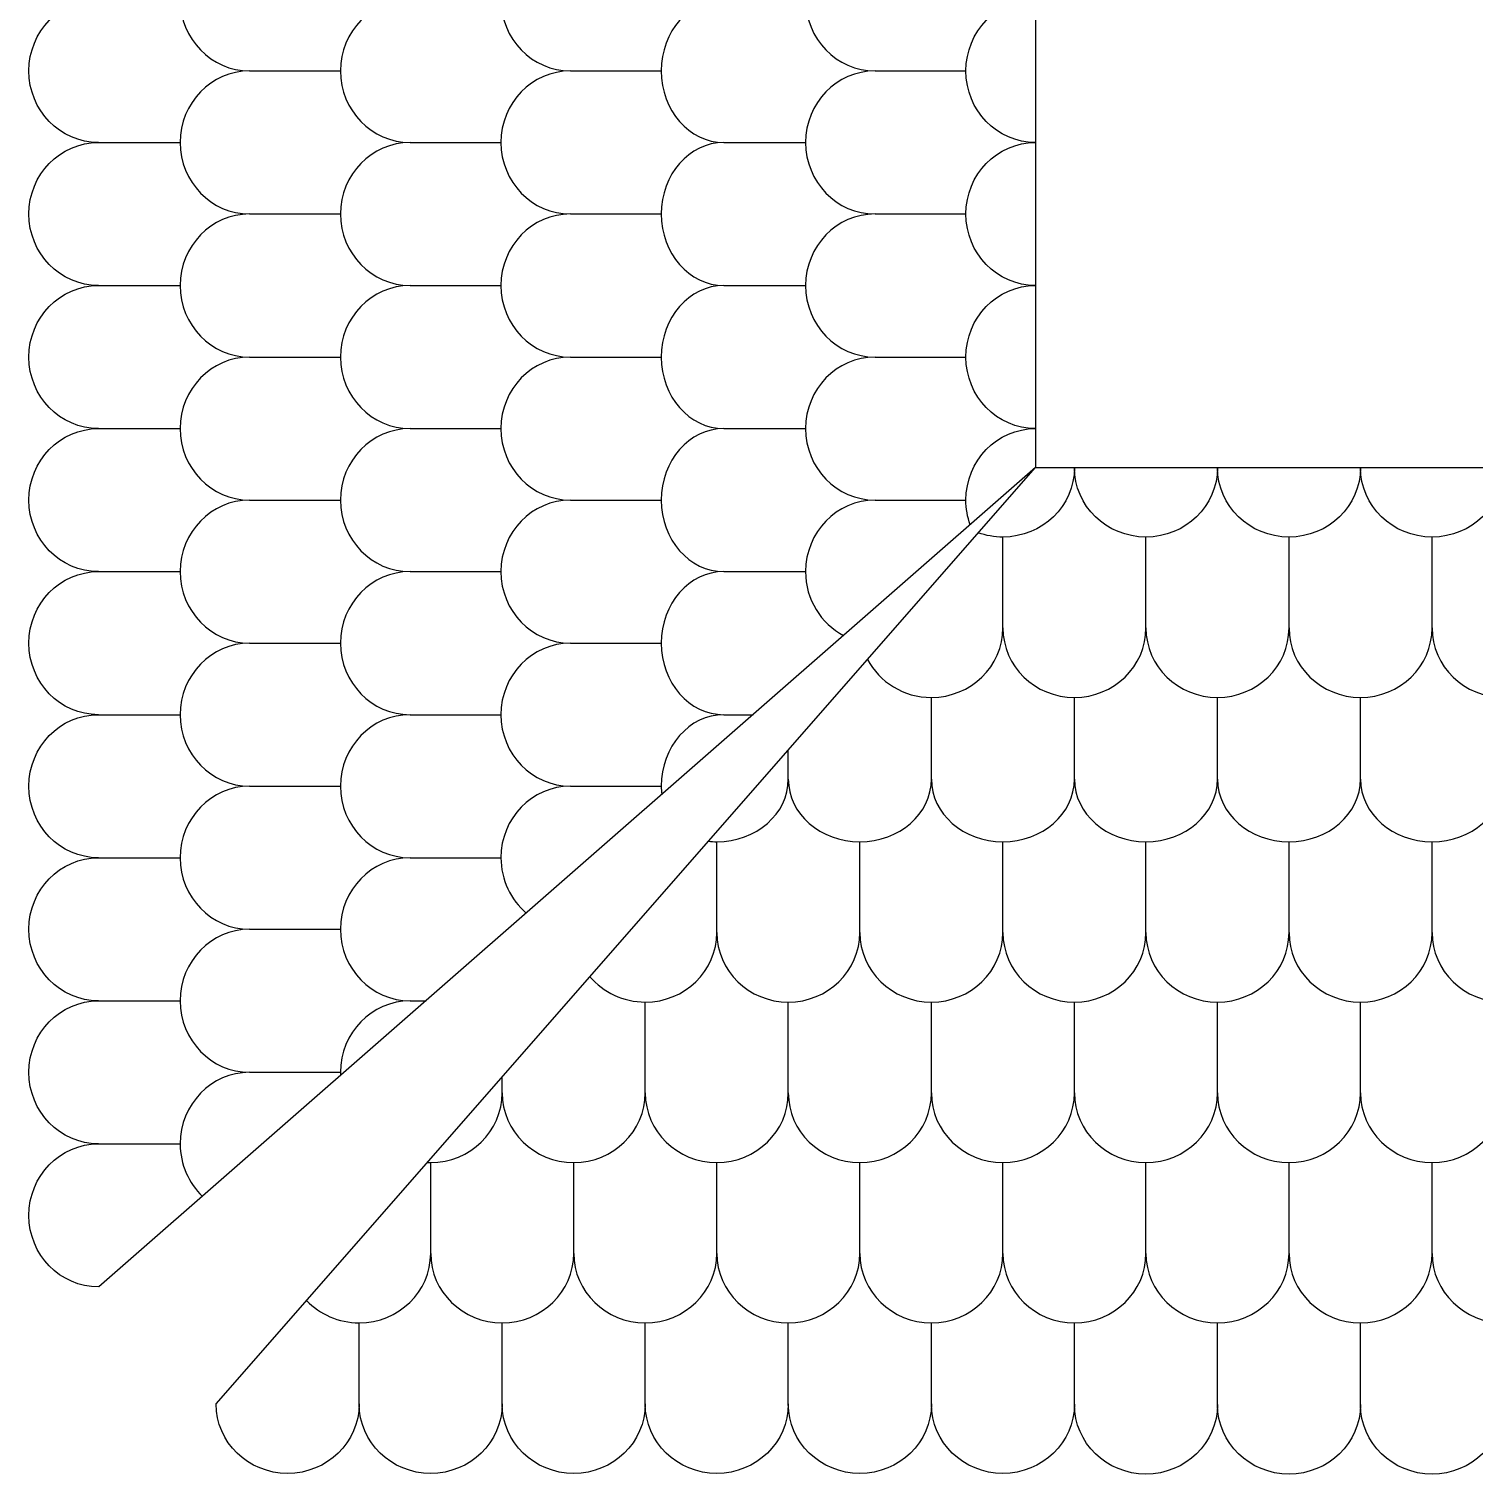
# Model space of a CAD drawing. Header units: centimetres. Extents: x -67.6 to -19.4, y -15.9 to 27.8.
# Drawn here: x -49.65 to -43.48, y 12.07 to 18.25 of the extents above; entities that cross this region are included whole.
import ezdxf

# ---------------------------------------------------------------- set-up
doc = ezdxf.new("R2010")
doc.units = ezdxf.units.CM
doc.header["$MEASUREMENT"] = 0
doc.layers.add('Layer 1', color=7, linetype='Continuous')

msp = doc.modelspace()

# ---------------------------------------------------------------- linework, layer by layer
at = {"layer": 'Layer 1', "color": 250, "lineweight": 25}
for points in [[(-49.35622, 12.87237), (-49.35622, 12.87237), (-45.3548, 16.37237), (-45.3548, 16.37237), (-45.3548, 16.37237), (-45.3548, 20.37237), (-45.3548, 20.37237), (-45.3548, 20.37237), (-49.3548, 23.87237), (-49.3548, 23.87237), (-49.51873, 23.87237), (-49.65164, 23.73558), (-49.65164, 23.56682), (-49.65164, 23.39806), (-49.51873, 23.26126), (-49.3548, 23.26126), (-49.51873, 23.26126), (-49.65164, 23.12446), (-49.65164, 22.95571), (-49.65164, 22.78695), (-49.51873, 22.65015), (-49.3548, 22.65015), (-49.51873, 22.65015), (-49.65164, 22.51335), (-49.65164, 22.34459), (-49.65164, 22.17584), (-49.51873, 22.03904), (-49.3548, 22.03904), (-49.51873, 22.03904), (-49.65164, 21.90224), (-49.65164, 21.73348), (-49.65164, 21.56473), (-49.51873, 21.42793), (-49.3548, 21.42793), (-49.51873, 21.42793), (-49.65164, 21.29113), (-49.65164, 21.12237), (-49.65164, 20.95361), (-49.51873, 20.81682), (-49.3548, 20.81682), (-49.51873, 20.81682), (-49.65164, 20.68002), (-49.65164, 20.51126), (-49.65164, 20.3425), (-49.51873, 20.20571), (-49.35622, 20.2057), (-49.52158, 20.2057), (-49.65449, 20.06891), (-49.65449, 19.90015), (-49.65449, 19.73139), (-49.52158, 19.59459), (-49.35765, 19.59459), (-49.52158, 19.59459), (-49.65449, 19.45779), (-49.65449, 19.28904), (-49.65449, 19.12028), (-49.52158, 18.98348), (-49.35765, 18.98348), (-49.52158, 18.98348), (-49.65449, 18.84668), (-49.65449, 18.67792), (-49.65449, 18.50917), (-49.52158, 18.37237), (-49.35765, 18.37237), (-49.52158, 18.37237), (-49.65449, 18.23557), (-49.65449, 18.06681), (-49.65449, 17.89806), (-49.52158, 17.76126), (-49.35765, 17.76126), (-49.52158, 17.76126), (-49.65449, 17.62446), (-49.65449, 17.4557), (-49.65449, 17.28694), (-49.52158, 17.15015), (-49.35765, 17.15015), (-49.52158, 17.15015), (-49.65449, 17.01335), (-49.65449, 16.84459), (-49.65449, 16.67583), (-49.52158, 16.53904), (-49.35765, 16.53904), (-49.52158, 16.53904), (-49.65449, 16.40225), (-49.65449, 16.23349), (-49.65449, 16.06473), (-49.52158, 15.92793), (-49.35765, 15.92793), (-49.52158, 15.92793), (-49.65449, 15.79113), (-49.65449, 15.62238), (-49.65449, 15.45362), (-49.52158, 15.31682), (-49.35765, 15.31682), (-49.52158, 15.31682), (-49.65449, 15.18002), (-49.65449, 15.01126), (-49.65449, 14.84251), (-49.52158, 14.70571), (-49.35765, 14.70571), (-49.52158, 14.70571), (-49.65449, 14.56891), (-49.65449, 14.40015), (-49.65449, 14.2314), (-49.52158, 14.0946), (-49.35765, 14.0946), (-49.52158, 14.0946), (-49.65449, 13.9578), (-49.65449, 13.78904), (-49.65449, 13.62028), (-49.52158, 13.48349), (-49.35765, 13.48349), (-49.52158, 13.48349), (-49.65449, 13.34669), (-49.65449, 13.17793), (-49.65449, 13.00917), (-49.52158, 12.87238), (-49.35622, 12.87237)], [(-37.8548, 12.37095), (-37.8548, 12.37095), (-41.3548, 16.37237), (-41.3548, 16.37237), (-41.3548, 16.37237), (-45.3548, 16.37237), (-45.3548, 16.37237), (-45.3548, 16.37237), (-48.8548, 12.37237), (-48.8548, 12.37237), (-48.8548, 12.20844), (-48.71801, 12.07553), (-48.54925, 12.07553), (-48.38049, 12.07553), (-48.24369, 12.20844), (-48.24369, 12.37237), (-48.24369, 12.20844), (-48.10689, 12.07553), (-47.93814, 12.07553), (-47.76938, 12.07553), (-47.63258, 12.20844), (-47.63258, 12.37237), (-47.63258, 12.20844), (-47.49578, 12.07553), (-47.32702, 12.07553), (-47.15827, 12.07553), (-47.02147, 12.20844), (-47.02147, 12.37237), (-47.02147, 12.20844), (-46.88467, 12.07553), (-46.71591, 12.07553), (-46.54716, 12.07553), (-46.41036, 12.20844), (-46.41036, 12.37237), (-46.41036, 12.20844), (-46.27356, 12.07553), (-46.1048, 12.07553), (-45.93604, 12.07553), (-45.79925, 12.20844), (-45.79925, 12.37237), (-45.79925, 12.20844), (-45.66245, 12.07553), (-45.49369, 12.07553), (-45.32493, 12.07553), (-45.18814, 12.20844), (-45.18813, 12.37095), (-45.18813, 12.20559), (-45.05134, 12.07268), (-44.88258, 12.07268), (-44.71382, 12.07268), (-44.57702, 12.20559), (-44.57702, 12.36952), (-44.57702, 12.20559), (-44.44022, 12.07268), (-44.27147, 12.07268), (-44.10271, 12.07268), (-43.96591, 12.20559), (-43.96591, 12.36952), (-43.96591, 12.20559), (-43.82911, 12.07268), (-43.66035, 12.07268), (-43.4916, 12.07268), (-43.3548, 12.20559), (-43.3548, 12.36952), (-43.3548, 12.20559), (-43.218, 12.07268), (-43.04924, 12.07268), (-42.88049, 12.07268), (-42.74369, 12.20559), (-42.74369, 12.36952), (-42.74369, 12.20559), (-42.60689, 12.07268), (-42.43813, 12.07268), (-42.26937, 12.07268), (-42.13258, 12.20559), (-42.13258, 12.36952), (-42.13258, 12.20559), (-41.99578, 12.07268), (-41.82702, 12.07268), (-41.65826, 12.07268), (-41.52147, 12.20559), (-41.52147, 12.36952), (-41.52147, 12.20559), (-41.38468, 12.07268), (-41.21592, 12.07268), (-41.04716, 12.07268), (-40.91036, 12.20559), (-40.91036, 12.36952), (-40.91036, 12.20559), (-40.77356, 12.07268), (-40.60481, 12.07268), (-40.43605, 12.07268), (-40.29925, 12.20559), (-40.29925, 12.36952), (-40.29925, 12.20559), (-40.16245, 12.07268), (-39.99369, 12.07268), (-39.82494, 12.07268), (-39.68814, 12.20559), (-39.68814, 12.36952), (-39.68814, 12.20559), (-39.55134, 12.07268), (-39.38258, 12.07268), (-39.21383, 12.07268), (-39.07703, 12.20559), (-39.07703, 12.36952), (-39.07703, 12.20559), (-38.94023, 12.07268), (-38.77147, 12.07268), (-38.60271, 12.07268), (-38.46592, 12.20559), (-38.46592, 12.36952), (-38.46592, 12.20559), (-38.32912, 12.07268), (-38.16036, 12.07268), (-37.9916, 12.07268), (-37.85481, 12.20559), (-37.8548, 12.37095)]]:
    msp.add_open_spline(points, degree=3, knots=[0, 0, 0, 0, 0.025641, 0.025641, 0.025641, 0.0512821, 0.0512821, 0.0512821, 0.0769231, 0.0769231, 0.0769231, 0.1025641, 0.1025641, 0.1025641, 0.1282051, 0.1282051, 0.1282051, 0.1538462, 0.1538462, 0.1538462, 0.1794872, 0.1794872, 0.1794872, 0.2051282, 0.2051282, 0.2051282, 0.2307692, 0.2307692, 0.2307692, 0.2564103, 0.2564103, 0.2564103, 0.2820513, 0.2820513, 0.2820513, 0.3076923, 0.3076923, 0.3076923, 0.3333333, 0.3333333, 0.3333333, 0.3589744, 0.3589744, 0.3589744, 0.3846154, 0.3846154, 0.3846154, 0.4102564, 0.4102564, 0.4102564, 0.4358974, 0.4358974, 0.4358974, 0.4615385, 0.4615385, 0.4615385, 0.4871795, 0.4871795, 0.4871795, 0.5128205, 0.5128205, 0.5128205, 0.5384615, 0.5384615, 0.5384615, 0.5641026, 0.5641026, 0.5641026, 0.5897436, 0.5897436, 0.5897436, 0.6153846, 0.6153846, 0.6153846, 0.6410256, 0.6410256, 0.6410256, 0.6666667, 0.6666667, 0.6666667, 0.6923077, 0.6923077, 0.6923077, 0.7179487, 0.7179487, 0.7179487, 0.7435897, 0.7435897, 0.7435897, 0.7692308, 0.7692308, 0.7692308, 0.7948718, 0.7948718, 0.7948718, 0.8205128, 0.8205128, 0.8205128, 0.8461538, 0.8461538, 0.8461538, 0.8717949, 0.8717949, 0.8717949, 0.8974359, 0.8974359, 0.8974359, 0.9230769, 0.9230769, 0.9230769, 0.9487179, 0.9487179, 0.9487179, 0.974359, 0.974359, 0.974359, 1, 1, 1, 1], dxfattribs=at)
at = {"layer": 'Layer 1', "color": 240, "lineweight": 25}
for points, knots in [([(-48.71152, 18.67792), (-48.87546, 18.67792), (-49.00836, 18.54113), (-49.00836, 18.37237), (-49.00836, 18.20361), (-48.87546, 18.06681), (-48.71152, 18.06681), (-48.71152, 18.06681), (-48.32326, 18.06681), (-48.32326, 18.06681)], [0, 0, 0, 0, 0.3333333, 0.3333333, 0.3333333, 0.6666667, 0.6666667, 0.6666667, 1, 1, 1, 1]), ([(-47.34133, 18.67792), (-47.50526, 18.67792), (-47.63816, 18.54113), (-47.63816, 18.37237), (-47.63816, 18.20361), (-47.50526, 18.06681), (-47.34133, 18.06681), (-47.34133, 18.06681), (-46.95307, 18.06681), (-46.95307, 18.06681)], [0, 0, 0, 0, 0.3333333, 0.3333333, 0.3333333, 0.6666667, 0.6666667, 0.6666667, 1, 1, 1, 1]), ([(-46.0399, 18.67792), (-46.20383, 18.67792), (-46.33673, 18.54113), (-46.33673, 18.37237), (-46.33673, 18.20361), (-46.20383, 18.06681), (-46.0399, 18.06681), (-46.0399, 18.06681), (-45.65164, 18.06681), (-45.65164, 18.06681)], [0, 0, 0, 0, 0.3333333, 0.3333333, 0.3333333, 0.6666667, 0.6666667, 0.6666667, 1, 1, 1, 1]), ([(-48.02642, 18.37237), (-48.19036, 18.37237), (-48.32326, 18.23557), (-48.32326, 18.06681), (-48.32326, 17.89806), (-48.19036, 17.76126), (-48.02642, 17.76126), (-48.02642, 17.76126), (-47.63816, 17.76126), (-47.63816, 17.76126)], [0, 0, 0, 0, 0.3333333, 0.3333333, 0.3333333, 0.6666667, 0.6666667, 0.6666667, 1, 1, 1, 1]), ([(-46.68602, 18.37237), (-46.8335, 18.37237), (-46.95307, 18.23557), (-46.95307, 18.06681), (-46.95307, 17.89805), (-46.8335, 17.76126), (-46.68602, 17.76126), (-46.68602, 17.76126), (-46.33673, 17.76126), (-46.33673, 17.76126)], [0, 0, 0, 0, 0.3333333, 0.3333333, 0.3333333, 0.6666667, 0.6666667, 0.6666667, 1, 1, 1, 1]), ([(-45.3548, 17.76126), (-45.51873, 17.76126), (-45.65164, 17.89806), (-45.65164, 18.06681), (-45.65164, 18.23557), (-45.51873, 18.37237), (-45.3548, 18.37237)], [0, 0, 0, 0, 0.5, 0.5, 0.5, 1, 1, 1, 1]), ([(-48.71152, 18.06681), (-48.87546, 18.06681), (-49.00836, 17.93002), (-49.00836, 17.76126), (-49.00836, 17.5925), (-48.87546, 17.4557), (-48.71152, 17.4557), (-48.71152, 17.4557), (-48.32326, 17.4557), (-48.32326, 17.4557)], [0, 0, 0, 0, 0.3333333, 0.3333333, 0.3333333, 0.6666667, 0.6666667, 0.6666667, 1, 1, 1, 1]), ([(-47.34133, 18.06681), (-47.50526, 18.06681), (-47.63816, 17.93002), (-47.63816, 17.76126), (-47.63816, 17.5925), (-47.50526, 17.4557), (-47.34133, 17.4557), (-47.34133, 17.4557), (-46.95307, 17.4557), (-46.95307, 17.4557)], [0, 0, 0, 0, 0.3333333, 0.3333333, 0.3333333, 0.6666667, 0.6666667, 0.6666667, 1, 1, 1, 1]), ([(-46.0399, 18.06681), (-46.20383, 18.06681), (-46.33673, 17.93002), (-46.33673, 17.76126), (-46.33673, 17.5925), (-46.20383, 17.4557), (-46.0399, 17.4557), (-46.0399, 17.4557), (-45.65164, 17.4557), (-45.65164, 17.4557)], [0, 0, 0, 0, 0.3333333, 0.3333333, 0.3333333, 0.6666667, 0.6666667, 0.6666667, 1, 1, 1, 1]), ([(-48.02642, 17.76126), (-48.19036, 17.76126), (-48.32326, 17.62446), (-48.32326, 17.4557), (-48.32326, 17.28694), (-48.19036, 17.15015), (-48.02642, 17.15015), (-48.02642, 17.15015), (-47.63816, 17.15015), (-47.63816, 17.15015)], [0, 0, 0, 0, 0.3333333, 0.3333333, 0.3333333, 0.6666667, 0.6666667, 0.6666667, 1, 1, 1, 1]), ([(-46.68602, 17.76126), (-46.8335, 17.76126), (-46.95307, 17.62446), (-46.95307, 17.4557), (-46.95307, 17.28694), (-46.8335, 17.15015), (-46.68602, 17.15015), (-46.68602, 17.15015), (-46.33673, 17.15015), (-46.33673, 17.15015)], [0, 0, 0, 0, 0.3333333, 0.3333333, 0.3333333, 0.6666667, 0.6666667, 0.6666667, 1, 1, 1, 1]), ([(-45.3548, 17.15015), (-45.51873, 17.15015), (-45.65164, 17.28694), (-45.65164, 17.4557), (-45.65164, 17.62446), (-45.51873, 17.76126), (-45.3548, 17.76126)], [0, 0, 0, 0, 0.5, 0.5, 0.5, 1, 1, 1, 1]), ([(-48.71152, 17.4557), (-48.87546, 17.4557), (-49.00836, 17.31891), (-49.00836, 17.15015), (-49.00836, 16.98139), (-48.87546, 16.84459), (-48.71152, 16.84459), (-48.71152, 16.84459), (-48.32326, 16.84459), (-48.32326, 16.84459)], [0, 0, 0, 0, 0.3333333, 0.3333333, 0.3333333, 0.6666667, 0.6666667, 0.6666667, 1, 1, 1, 1]), ([(-47.34133, 17.4557), (-47.50526, 17.4557), (-47.63816, 17.31891), (-47.63816, 17.15015), (-47.63816, 16.98139), (-47.50526, 16.84459), (-47.34133, 16.84459), (-47.34133, 16.84459), (-46.95307, 16.84459), (-46.95307, 16.84459)], [0, 0, 0, 0, 0.3333333, 0.3333333, 0.3333333, 0.6666667, 0.6666667, 0.6666667, 1, 1, 1, 1]), ([(-46.0399, 17.4557), (-46.20383, 17.4557), (-46.33673, 17.31891), (-46.33673, 17.15015), (-46.33673, 16.98139), (-46.20383, 16.84459), (-46.0399, 16.84459), (-46.0399, 16.84459), (-45.65164, 16.84459), (-45.65164, 16.84459)], [0, 0, 0, 0, 0.3333333, 0.3333333, 0.3333333, 0.6666667, 0.6666667, 0.6666667, 1, 1, 1, 1]), ([(-48.02642, 17.15015), (-48.19036, 17.15015), (-48.32326, 17.01335), (-48.32326, 16.84459), (-48.32326, 16.67583), (-48.19036, 16.53904), (-48.02642, 16.53904), (-48.02642, 16.53904), (-47.63816, 16.53904), (-47.63816, 16.53904)], [0, 0, 0, 0, 0.3333333, 0.3333333, 0.3333333, 0.6666667, 0.6666667, 0.6666667, 1, 1, 1, 1]), ([(-46.68602, 17.15015), (-46.8335, 17.15015), (-46.95307, 17.01335), (-46.95307, 16.84459), (-46.95307, 16.67583), (-46.8335, 16.53904), (-46.68602, 16.53904), (-46.68602, 16.53904), (-46.33673, 16.53904), (-46.33673, 16.53904)], [0, 0, 0, 0, 0.3333333, 0.3333333, 0.3333333, 0.6666667, 0.6666667, 0.6666667, 1, 1, 1, 1]), ([(-45.3548, 16.53904), (-45.51873, 16.53904), (-45.65164, 16.67583), (-45.65164, 16.84459), (-45.65164, 17.01335), (-45.51873, 17.15015), (-45.3548, 17.15015)], [0, 0, 0, 0, 0.5, 0.5, 0.5, 1, 1, 1, 1]), ([(-48.71152, 16.84459), (-48.87546, 16.84459), (-49.00836, 16.70779), (-49.00836, 16.53904), (-49.00836, 16.37028), (-48.87546, 16.23348), (-48.71152, 16.23348), (-48.71152, 16.23348), (-48.32326, 16.23348), (-48.32326, 16.23348)], [0, 0, 0, 0, 0.3333333, 0.3333333, 0.3333333, 0.6666667, 0.6666667, 0.6666667, 1, 1, 1, 1]), ([(-47.34133, 16.84459), (-47.50526, 16.84459), (-47.63816, 16.70779), (-47.63816, 16.53904), (-47.63816, 16.37028), (-47.50526, 16.23348), (-47.34133, 16.23348), (-47.34133, 16.23348), (-46.95307, 16.23348), (-46.95307, 16.23348)], [0, 0, 0, 0, 0.3333333, 0.3333333, 0.3333333, 0.6666667, 0.6666667, 0.6666667, 1, 1, 1, 1]), ([(-46.0399, 16.84459), (-46.20383, 16.84459), (-46.33673, 16.70779), (-46.33673, 16.53904), (-46.33673, 16.37028), (-46.20383, 16.23348), (-46.0399, 16.23348), (-46.0399, 16.23348), (-45.65164, 16.23348), (-45.65164, 16.23348)], [0, 0, 0, 0, 0.3333333, 0.3333333, 0.3333333, 0.6666667, 0.6666667, 0.6666667, 1, 1, 1, 1]), ([(-48.02642, 16.53904), (-48.19036, 16.53904), (-48.32326, 16.40224), (-48.32326, 16.23348), (-48.32326, 16.06472), (-48.19036, 15.92792), (-48.02642, 15.92792), (-48.02642, 15.92792), (-47.63816, 15.92792), (-47.63816, 15.92792)], [0, 0, 0, 0, 0.3333333, 0.3333333, 0.3333333, 0.6666667, 0.6666667, 0.6666667, 1, 1, 1, 1]), ([(-46.68602, 16.53904), (-46.8335, 16.53904), (-46.95307, 16.40224), (-46.95307, 16.23348), (-46.95307, 16.06472), (-46.8335, 15.92792), (-46.68602, 15.92792), (-46.68602, 15.92792), (-46.33673, 15.92792), (-46.33673, 15.92792)], [0, 0, 0, 0, 0.3333333, 0.3333333, 0.3333333, 0.6666667, 0.6666667, 0.6666667, 1, 1, 1, 1]), ([(-45.63362, 16.1284), (-45.64527, 16.16117), (-45.65164, 16.19656), (-45.65164, 16.23348), (-45.65164, 16.40224), (-45.51873, 16.53904), (-45.3548, 16.53904)], [0, 0, 0, 0, 0.5, 0.5, 0.5, 1, 1, 1, 1]), ([(-45.18813, 16.37237), (-45.18813, 16.20844), (-45.32493, 16.07553), (-45.49369, 16.07553), (-45.53061, 16.07553), (-45.566, 16.0819), (-45.59877, 16.09355)], [0, 0, 0, 0, 0.5, 0.5, 0.5, 1, 1, 1, 1]), ([(-44.57702, 16.37237), (-44.57702, 16.20844), (-44.71382, 16.07553), (-44.88258, 16.07553), (-45.05134, 16.07553), (-45.18813, 16.20844), (-45.18813, 16.37237)], [0, 0, 0, 0, 0.5, 0.5, 0.5, 1, 1, 1, 1]), ([(-43.96591, 16.37237), (-43.96591, 16.20844), (-44.10271, 16.07553), (-44.27147, 16.07553), (-44.44022, 16.07553), (-44.57702, 16.20844), (-44.57702, 16.37237)], [0, 0, 0, 0, 0.5, 0.5, 0.5, 1, 1, 1, 1]), ([(-43.3548, 16.37237), (-43.3548, 16.20844), (-43.4916, 16.07553), (-43.66035, 16.07553), (-43.82911, 16.07553), (-43.96591, 16.20844), (-43.96591, 16.37237)], [0, 0, 0, 0, 0.5, 0.5, 0.5, 1, 1, 1, 1]), ([(-48.71152, 16.23348), (-48.87546, 16.23348), (-49.00836, 16.09668), (-49.00836, 15.92792), (-49.00836, 15.75917), (-48.87546, 15.62237), (-48.71152, 15.62237), (-48.71152, 15.62237), (-48.32326, 15.62237), (-48.32326, 15.62237)], [0, 0, 0, 0, 0.3333333, 0.3333333, 0.3333333, 0.6666667, 0.6666667, 0.6666667, 1, 1, 1, 1]), ([(-47.34133, 16.23348), (-47.50526, 16.23348), (-47.63816, 16.09668), (-47.63816, 15.92792), (-47.63816, 15.75917), (-47.50526, 15.62237), (-47.34133, 15.62237), (-47.34133, 15.62237), (-46.95307, 15.62237), (-46.95307, 15.62237)], [0, 0, 0, 0, 0.3333333, 0.3333333, 0.3333333, 0.6666667, 0.6666667, 0.6666667, 1, 1, 1, 1]), ([(-46.0399, 16.23348), (-46.20383, 16.23348), (-46.33673, 16.09668), (-46.33673, 15.92793), (-46.33673, 15.80894), (-46.27066, 15.70583), (-46.17422, 15.65537)], [0, 0, 0, 0, 0.5, 0.5, 0.5, 1, 1, 1, 1]), ([(-46.0718, 15.55295), (-46.02134, 15.45651), (-45.91823, 15.39044), (-45.79924, 15.39044), (-45.63049, 15.39044), (-45.49369, 15.52334), (-45.49369, 15.68727), (-45.49369, 15.68727), (-45.49369, 16.07553), (-45.49369, 16.07553)], [0, 0, 0, 0, 0.3333333, 0.3333333, 0.3333333, 0.6666667, 0.6666667, 0.6666667, 1, 1, 1, 1]), ([(-45.49369, 15.68727), (-45.49369, 15.52334), (-45.35689, 15.39044), (-45.18813, 15.39044), (-45.01937, 15.39044), (-44.88258, 15.52334), (-44.88258, 15.68727), (-44.88258, 15.68727), (-44.88258, 16.07553), (-44.88258, 16.07553)], [0, 0, 0, 0, 0.3333333, 0.3333333, 0.3333333, 0.6666667, 0.6666667, 0.6666667, 1, 1, 1, 1]), ([(-44.88258, 15.68727), (-44.88258, 15.52334), (-44.74578, 15.39044), (-44.57702, 15.39044), (-44.40826, 15.39044), (-44.27147, 15.52334), (-44.27147, 15.68727), (-44.27147, 15.68727), (-44.27147, 16.07553), (-44.27147, 16.07553)], [0, 0, 0, 0, 0.3333333, 0.3333333, 0.3333333, 0.6666667, 0.6666667, 0.6666667, 1, 1, 1, 1]), ([(-44.27147, 15.68727), (-44.27147, 15.52334), (-44.13467, 15.39044), (-43.96591, 15.39044), (-43.79715, 15.39044), (-43.66035, 15.52334), (-43.66035, 15.68727), (-43.66035, 15.68727), (-43.66035, 16.07553), (-43.66035, 16.07553)], [0, 0, 0, 0, 0.3333333, 0.3333333, 0.3333333, 0.6666667, 0.6666667, 0.6666667, 1, 1, 1, 1]), ([(-43.66035, 15.68727), (-43.66035, 15.52334), (-43.52356, 15.39044), (-43.3548, 15.39044), (-43.18604, 15.39044), (-43.04924, 15.52334), (-43.04924, 15.68727), (-43.04924, 15.68727), (-43.04924, 16.07553), (-43.04924, 16.07553)], [0, 0, 0, 0, 0.3333333, 0.3333333, 0.3333333, 0.6666667, 0.6666667, 0.6666667, 1, 1, 1, 1]), ([(-48.02642, 15.92792), (-48.19036, 15.92792), (-48.32326, 15.79113), (-48.32326, 15.62237), (-48.32326, 15.45361), (-48.19036, 15.31681), (-48.02642, 15.31681), (-48.02642, 15.31681), (-47.63816, 15.31681), (-47.63816, 15.31681)], [0, 0, 0, 0, 0.3333333, 0.3333333, 0.3333333, 0.6666667, 0.6666667, 0.6666667, 1, 1, 1, 1]), ([(-46.68602, 15.92793), (-46.8335, 15.92793), (-46.95307, 15.79113), (-46.95307, 15.62237), (-46.95307, 15.45361), (-46.8335, 15.31681), (-46.68602, 15.31681), (-46.68602, 15.31681), (-46.56115, 15.31681), (-46.56115, 15.31681)], [0, 0, 0, 0, 0.3333333, 0.3333333, 0.3333333, 0.6666667, 0.6666667, 0.6666667, 1, 1, 1, 1]), ([(-48.71152, 15.62237), (-48.87546, 15.62237), (-49.00836, 15.48557), (-49.00836, 15.31681), (-49.00836, 15.14806), (-48.87546, 15.01126), (-48.71152, 15.01126), (-48.71152, 15.01126), (-48.32326, 15.01126), (-48.32326, 15.01126)], [0, 0, 0, 0, 0.3333333, 0.3333333, 0.3333333, 0.6666667, 0.6666667, 0.6666667, 1, 1, 1, 1]), ([(-47.34133, 15.62237), (-47.50526, 15.62237), (-47.63816, 15.48557), (-47.63816, 15.31681), (-47.63816, 15.14806), (-47.50526, 15.01126), (-47.34133, 15.01126), (-47.34133, 15.01126), (-46.95307, 15.01126), (-46.95307, 15.01126)], [0, 0, 0, 0, 0.3333333, 0.3333333, 0.3333333, 0.6666667, 0.6666667, 0.6666667, 1, 1, 1, 1]), ([(-46.41035, 15.04115), (-46.41035, 14.89367), (-46.27356, 14.7741), (-46.1048, 14.7741), (-45.93604, 14.7741), (-45.79924, 14.89367), (-45.79924, 15.04115), (-45.79924, 15.04115), (-45.79924, 15.39044), (-45.79924, 15.39044)], [0, 0, 0, 0, 0.3333333, 0.3333333, 0.3333333, 0.6666667, 0.6666667, 0.6666667, 1, 1, 1, 1]), ([(-45.79924, 15.04115), (-45.79924, 14.89367), (-45.66245, 14.7741), (-45.49369, 14.7741), (-45.32493, 14.7741), (-45.18813, 14.89367), (-45.18813, 15.04115), (-45.18813, 15.04115), (-45.18813, 15.39044), (-45.18813, 15.39044)], [0, 0, 0, 0, 0.3333333, 0.3333333, 0.3333333, 0.6666667, 0.6666667, 0.6666667, 1, 1, 1, 1]), ([(-45.18813, 15.04115), (-45.18813, 14.89367), (-45.05134, 14.7741), (-44.88258, 14.7741), (-44.71382, 14.7741), (-44.57702, 14.89367), (-44.57702, 15.04115), (-44.57702, 15.04115), (-44.57702, 15.39044), (-44.57702, 15.39044)], [0, 0, 0, 0, 0.3333333, 0.3333333, 0.3333333, 0.6666667, 0.6666667, 0.6666667, 1, 1, 1, 1]), ([(-44.57702, 15.04115), (-44.57702, 14.89367), (-44.44022, 14.7741), (-44.27147, 14.7741), (-44.10271, 14.7741), (-43.96591, 14.89367), (-43.96591, 15.04115), (-43.96591, 15.04115), (-43.96591, 15.39044), (-43.96591, 15.39044)], [0, 0, 0, 0, 0.3333333, 0.3333333, 0.3333333, 0.6666667, 0.6666667, 0.6666667, 1, 1, 1, 1]), ([(-43.96591, 15.04115), (-43.96591, 14.89367), (-43.82911, 14.7741), (-43.66035, 14.7741), (-43.4916, 14.7741), (-43.3548, 14.89367), (-43.3548, 15.04115), (-43.3548, 15.04115), (-43.3548, 15.39044), (-43.3548, 15.39044)], [0, 0, 0, 0, 0.3333333, 0.3333333, 0.3333333, 0.6666667, 0.6666667, 0.6666667, 1, 1, 1, 1]), ([(-48.02642, 15.31681), (-48.19036, 15.31681), (-48.32326, 15.18002), (-48.32326, 15.01126), (-48.32326, 14.8425), (-48.19036, 14.7057), (-48.02642, 14.7057), (-48.02642, 14.7057), (-47.63816, 14.7057), (-47.63816, 14.7057)], [0, 0, 0, 0, 0.3333333, 0.3333333, 0.3333333, 0.6666667, 0.6666667, 0.6666667, 1, 1, 1, 1]), ([(-46.68602, 15.31681), (-46.8335, 15.31681), (-46.95307, 15.18002), (-46.95307, 15.01126), (-46.95307, 14.99915), (-46.95245, 14.9872), (-46.95126, 14.97547)], [0, 0, 0, 0, 0.5, 0.5, 0.5, 1, 1, 1, 1]), ([(-46.7517, 14.77591), (-46.73997, 14.77472), (-46.72802, 14.7741), (-46.71591, 14.7741), (-46.54715, 14.7741), (-46.41036, 14.89367), (-46.41036, 15.04115), (-46.41036, 15.04115), (-46.41036, 15.16602), (-46.41036, 15.16602)], [0, 0, 0, 0, 0.3333333, 0.3333333, 0.3333333, 0.6666667, 0.6666667, 0.6666667, 1, 1, 1, 1]), ([(-48.71152, 15.01126), (-48.87546, 15.01126), (-49.00836, 14.87446), (-49.00836, 14.7057), (-49.00836, 14.53694), (-48.87546, 14.40015), (-48.71152, 14.40015), (-48.71152, 14.40015), (-48.32326, 14.40015), (-48.32326, 14.40015)], [0, 0, 0, 0, 0.3333333, 0.3333333, 0.3333333, 0.6666667, 0.6666667, 0.6666667, 1, 1, 1, 1]), ([(-47.34133, 15.01126), (-47.50526, 15.01126), (-47.63816, 14.87446), (-47.63816, 14.7057), (-47.63816, 14.6105), (-47.59587, 14.52546), (-47.52958, 14.46944)], [0, 0, 0, 0, 0.5, 0.5, 0.5, 1, 1, 1, 1]), ([(-47.25773, 14.1976), (-47.20169, 14.13131), (-47.11666, 14.08901), (-47.02147, 14.08901), (-46.85271, 14.08901), (-46.71591, 14.22191), (-46.71591, 14.38584), (-46.71591, 14.38584), (-46.71591, 14.7741), (-46.71591, 14.7741)], [0, 0, 0, 0, 0.3333333, 0.3333333, 0.3333333, 0.6666667, 0.6666667, 0.6666667, 1, 1, 1, 1]), ([(-46.71591, 14.38584), (-46.71591, 14.22191), (-46.57911, 14.08901), (-46.41036, 14.08901), (-46.2416, 14.08901), (-46.1048, 14.22191), (-46.1048, 14.38584), (-46.1048, 14.38584), (-46.1048, 14.7741), (-46.1048, 14.7741)], [0, 0, 0, 0, 0.3333333, 0.3333333, 0.3333333, 0.6666667, 0.6666667, 0.6666667, 1, 1, 1, 1]), ([(-46.1048, 14.38584), (-46.1048, 14.22191), (-45.968, 14.08901), (-45.79924, 14.08901), (-45.63049, 14.08901), (-45.49369, 14.22191), (-45.49369, 14.38584), (-45.49369, 14.38584), (-45.49369, 14.7741), (-45.49369, 14.7741)], [0, 0, 0, 0, 0.3333333, 0.3333333, 0.3333333, 0.6666667, 0.6666667, 0.6666667, 1, 1, 1, 1]), ([(-45.49369, 14.38584), (-45.49369, 14.22191), (-45.35689, 14.08901), (-45.18813, 14.08901), (-45.01937, 14.08901), (-44.88258, 14.22191), (-44.88258, 14.38584), (-44.88258, 14.38584), (-44.88258, 14.7741), (-44.88258, 14.7741)], [0, 0, 0, 0, 0.3333333, 0.3333333, 0.3333333, 0.6666667, 0.6666667, 0.6666667, 1, 1, 1, 1]), ([(-44.88258, 14.38584), (-44.88258, 14.22191), (-44.74578, 14.08901), (-44.57702, 14.08901), (-44.40826, 14.08901), (-44.27147, 14.22191), (-44.27147, 14.38584), (-44.27147, 14.38584), (-44.27147, 14.7741), (-44.27147, 14.7741)], [0, 0, 0, 0, 0.3333333, 0.3333333, 0.3333333, 0.6666667, 0.6666667, 0.6666667, 1, 1, 1, 1]), ([(-44.27147, 14.38584), (-44.27147, 14.22191), (-44.13467, 14.08901), (-43.96591, 14.08901), (-43.79715, 14.08901), (-43.66035, 14.22191), (-43.66035, 14.38584), (-43.66035, 14.38584), (-43.66035, 14.7741), (-43.66035, 14.7741)], [0, 0, 0, 0, 0.3333333, 0.3333333, 0.3333333, 0.6666667, 0.6666667, 0.6666667, 1, 1, 1, 1]), ([(-43.66035, 14.38584), (-43.66035, 14.22191), (-43.52356, 14.08901), (-43.3548, 14.08901), (-43.18604, 14.08901), (-43.04924, 14.22191), (-43.04924, 14.38584), (-43.04924, 14.38584), (-43.04924, 14.7741), (-43.04924, 14.7741)], [0, 0, 0, 0, 0.3333333, 0.3333333, 0.3333333, 0.6666667, 0.6666667, 0.6666667, 1, 1, 1, 1]), ([(-48.02642, 14.7057), (-48.19036, 14.7057), (-48.32326, 14.56891), (-48.32326, 14.40015), (-48.32326, 14.23139), (-48.19036, 14.09459), (-48.02642, 14.09459), (-48.02642, 14.09459), (-47.95798, 14.09459), (-47.95798, 14.09459)], [0, 0, 0, 0, 0.3333333, 0.3333333, 0.3333333, 0.6666667, 0.6666667, 0.6666667, 1, 1, 1, 1]), ([(-48.71152, 14.40015), (-48.87546, 14.40015), (-49.00836, 14.26335), (-49.00836, 14.09459), (-49.00836, 13.92583), (-48.87546, 13.78904), (-48.71152, 13.78904), (-48.71152, 13.78904), (-48.32326, 13.78904), (-48.32326, 13.78904)], [0, 0, 0, 0, 0.3333333, 0.3333333, 0.3333333, 0.6666667, 0.6666667, 0.6666667, 1, 1, 1, 1]), ([(-48.02642, 14.09459), (-48.19036, 14.09459), (-48.32326, 13.95778), (-48.32326, 13.78904), (-48.32326, 13.78441), (-48.32315, 13.77981), (-48.32296, 13.77523)], [0, 0, 0, 0, 0.5, 0.5, 0.5, 1, 1, 1, 1]), ([(-47.63258, 13.70075), (-47.63258, 13.53681), (-47.49578, 13.40391), (-47.32702, 13.40391), (-47.15826, 13.40391), (-47.02147, 13.53681), (-47.02147, 13.70075), (-47.02147, 13.70075), (-47.02147, 14.08901), (-47.02147, 14.08901)], [0, 0, 0, 0, 0.3333333, 0.3333333, 0.3333333, 0.6666667, 0.6666667, 0.6666667, 1, 1, 1, 1]), ([(-47.02147, 13.70075), (-47.02147, 13.53681), (-46.88467, 13.40391), (-46.71591, 13.40391), (-46.54715, 13.40391), (-46.41036, 13.53681), (-46.41036, 13.70075), (-46.41036, 13.70075), (-46.41036, 14.08901), (-46.41036, 14.08901)], [0, 0, 0, 0, 0.3333333, 0.3333333, 0.3333333, 0.6666667, 0.6666667, 0.6666667, 1, 1, 1, 1]), ([(-46.41036, 13.70075), (-46.41036, 13.53681), (-46.27356, 13.40391), (-46.1048, 13.40391), (-45.93604, 13.40391), (-45.79924, 13.53681), (-45.79924, 13.70075), (-45.79924, 13.70075), (-45.79924, 14.08901), (-45.79924, 14.08901)], [0, 0, 0, 0, 0.3333333, 0.3333333, 0.3333333, 0.6666667, 0.6666667, 0.6666667, 1, 1, 1, 1]), ([(-45.79924, 13.70075), (-45.79924, 13.53681), (-45.66245, 13.40391), (-45.49369, 13.40391), (-45.32493, 13.40391), (-45.18813, 13.53681), (-45.18813, 13.70075), (-45.18813, 13.70075), (-45.18813, 14.08901), (-45.18813, 14.08901)], [0, 0, 0, 0, 0.3333333, 0.3333333, 0.3333333, 0.6666667, 0.6666667, 0.6666667, 1, 1, 1, 1]), ([(-45.18813, 13.70075), (-45.18813, 13.53681), (-45.05134, 13.40391), (-44.88258, 13.40391), (-44.71382, 13.40391), (-44.57702, 13.53681), (-44.57702, 13.70075), (-44.57702, 13.70075), (-44.57702, 14.08901), (-44.57702, 14.08901)], [0, 0, 0, 0, 0.3333333, 0.3333333, 0.3333333, 0.6666667, 0.6666667, 0.6666667, 1, 1, 1, 1]), ([(-44.57702, 13.70075), (-44.57702, 13.53681), (-44.44022, 13.40391), (-44.27147, 13.40391), (-44.10271, 13.40391), (-43.96591, 13.53681), (-43.96591, 13.70075), (-43.96591, 13.70075), (-43.96591, 14.08901), (-43.96591, 14.08901)], [0, 0, 0, 0, 0.3333333, 0.3333333, 0.3333333, 0.6666667, 0.6666667, 0.6666667, 1, 1, 1, 1]), ([(-43.96591, 13.70075), (-43.96591, 13.53681), (-43.82911, 13.40391), (-43.66035, 13.40391), (-43.4916, 13.40391), (-43.3548, 13.53681), (-43.3548, 13.70075), (-43.3548, 13.70075), (-43.3548, 14.08901), (-43.3548, 14.08901)], [0, 0, 0, 0, 0.3333333, 0.3333333, 0.3333333, 0.6666667, 0.6666667, 0.6666667, 1, 1, 1, 1]), ([(-48.71152, 13.78904), (-48.87546, 13.78904), (-49.00836, 13.65224), (-49.00836, 13.48348), (-49.00836, 13.39474), (-48.97161, 13.31482), (-48.91292, 13.25901)], [0, 0, 0, 0, 0.5, 0.5, 0.5, 1, 1, 1, 1]), ([(-47.95194, 13.40421), (-47.94736, 13.40402), (-47.94276, 13.40391), (-47.93813, 13.40391), (-47.76937, 13.40391), (-47.63258, 13.53681), (-47.63258, 13.70075), (-47.63258, 13.70075), (-47.63258, 13.76919), (-47.63258, 13.76919)], [0, 0, 0, 0, 0.3333333, 0.3333333, 0.3333333, 0.6666667, 0.6666667, 0.6666667, 1, 1, 1, 1]), ([(-48.46816, 12.81425), (-48.41235, 12.75556), (-48.33243, 12.71881), (-48.24369, 12.71881), (-48.07493, 12.71881), (-47.93813, 12.85171), (-47.93813, 13.01565), (-47.93813, 13.01565), (-47.93813, 13.40391), (-47.93813, 13.40391)], [0, 0, 0, 0, 0.3333333, 0.3333333, 0.3333333, 0.6666667, 0.6666667, 0.6666667, 1, 1, 1, 1]), ([(-47.93813, 13.01565), (-47.93813, 12.85171), (-47.80134, 12.71881), (-47.63258, 12.71881), (-47.46382, 12.71881), (-47.32702, 12.85171), (-47.32702, 13.01565), (-47.32702, 13.01565), (-47.32702, 13.40391), (-47.32702, 13.40391)], [0, 0, 0, 0, 0.3333333, 0.3333333, 0.3333333, 0.6666667, 0.6666667, 0.6666667, 1, 1, 1, 1]), ([(-47.32702, 13.01565), (-47.32702, 12.85171), (-47.19022, 12.71881), (-47.02147, 12.71881), (-46.85271, 12.71881), (-46.71591, 12.85171), (-46.71591, 13.01565), (-46.71591, 13.01565), (-46.71591, 13.40391), (-46.71591, 13.40391)], [0, 0, 0, 0, 0.3333333, 0.3333333, 0.3333333, 0.6666667, 0.6666667, 0.6666667, 1, 1, 1, 1]), ([(-46.71591, 13.01565), (-46.71591, 12.85171), (-46.57911, 12.71881), (-46.41036, 12.71881), (-46.2416, 12.71881), (-46.1048, 12.85171), (-46.1048, 13.01565), (-46.1048, 13.01565), (-46.1048, 13.40391), (-46.1048, 13.40391)], [0, 0, 0, 0, 0.3333333, 0.3333333, 0.3333333, 0.6666667, 0.6666667, 0.6666667, 1, 1, 1, 1]), ([(-46.1048, 13.01565), (-46.1048, 12.85171), (-45.968, 12.71881), (-45.79924, 12.71881), (-45.63049, 12.71881), (-45.49369, 12.85171), (-45.49369, 13.01565), (-45.49369, 13.01565), (-45.49369, 13.40391), (-45.49369, 13.40391)], [0, 0, 0, 0, 0.3333333, 0.3333333, 0.3333333, 0.6666667, 0.6666667, 0.6666667, 1, 1, 1, 1]), ([(-45.49369, 13.01565), (-45.49369, 12.85171), (-45.35689, 12.71881), (-45.18813, 12.71881), (-45.01937, 12.71881), (-44.88258, 12.85171), (-44.88258, 13.01565), (-44.88258, 13.01565), (-44.88258, 13.40391), (-44.88258, 13.40391)], [0, 0, 0, 0, 0.3333333, 0.3333333, 0.3333333, 0.6666667, 0.6666667, 0.6666667, 1, 1, 1, 1]), ([(-44.88258, 13.01565), (-44.88258, 12.85171), (-44.74578, 12.71881), (-44.57702, 12.71881), (-44.40826, 12.71881), (-44.27147, 12.85171), (-44.27147, 13.01565), (-44.27147, 13.01565), (-44.27147, 13.40391), (-44.27147, 13.40391)], [0, 0, 0, 0, 0.3333333, 0.3333333, 0.3333333, 0.6666667, 0.6666667, 0.6666667, 1, 1, 1, 1]), ([(-44.27147, 13.01565), (-44.27147, 12.85171), (-44.13467, 12.71881), (-43.96591, 12.71881), (-43.79715, 12.71881), (-43.66035, 12.85171), (-43.66035, 13.01565), (-43.66035, 13.01565), (-43.66035, 13.40391), (-43.66035, 13.40391)], [0, 0, 0, 0, 0.3333333, 0.3333333, 0.3333333, 0.6666667, 0.6666667, 0.6666667, 1, 1, 1, 1]), ([(-43.66035, 13.01565), (-43.66035, 12.85171), (-43.52356, 12.71881), (-43.3548, 12.71881), (-43.18604, 12.71881), (-43.04924, 12.85171), (-43.04924, 13.01565), (-43.04924, 13.01565), (-43.04924, 13.40391), (-43.04924, 13.40391)], [0, 0, 0, 0, 0.3333333, 0.3333333, 0.3333333, 0.6666667, 0.6666667, 0.6666667, 1, 1, 1, 1])]:
    msp.add_open_spline(points, degree=3, knots=knots, dxfattribs=at)
for points in [[(-49.35765, 17.76126), (-49.35765, 17.76126), (-49.00836, 17.76126), (-49.00836, 17.76126)], [(-49.35765, 17.15015), (-49.35765, 17.15015), (-49.00836, 17.15015), (-49.00836, 17.15015)], [(-49.35765, 16.53904), (-49.35765, 16.53904), (-49.00836, 16.53904), (-49.00836, 16.53904)], [(-49.35765, 15.92793), (-49.35765, 15.92793), (-49.00836, 15.92793), (-49.00836, 15.92793)], [(-49.35765, 15.31681), (-49.35765, 15.31681), (-49.00836, 15.31681), (-49.00836, 15.31681)], [(-49.35765, 14.7057), (-49.35765, 14.7057), (-49.00836, 14.7057), (-49.00836, 14.7057)], [(-49.35765, 14.09459), (-49.35765, 14.09459), (-49.00836, 14.09459), (-49.00836, 14.09459)], [(-49.35765, 13.48348), (-49.35765, 13.48348), (-49.00836, 13.48348), (-49.00836, 13.48348)], [(-48.24369, 12.36952), (-48.24369, 12.36952), (-48.24369, 12.71881), (-48.24369, 12.71881)], [(-47.63258, 12.36952), (-47.63258, 12.36952), (-47.63258, 12.71881), (-47.63258, 12.71881)], [(-47.02147, 12.36952), (-47.02147, 12.36952), (-47.02147, 12.71881), (-47.02147, 12.71881)], [(-46.41036, 12.36952), (-46.41036, 12.36952), (-46.41036, 12.71881), (-46.41036, 12.71881)], [(-45.79924, 12.36952), (-45.79924, 12.36952), (-45.79924, 12.71881), (-45.79924, 12.71881)], [(-45.18813, 12.36952), (-45.18813, 12.36952), (-45.18813, 12.71881), (-45.18813, 12.71881)], [(-44.57702, 12.36952), (-44.57702, 12.36952), (-44.57702, 12.71881), (-44.57702, 12.71881)], [(-43.96591, 12.36952), (-43.96591, 12.36952), (-43.96591, 12.71881), (-43.96591, 12.71881)]]:
    msp.add_open_spline(points, degree=3, dxfattribs=at)

doc.saveas('drawing.dxf')
